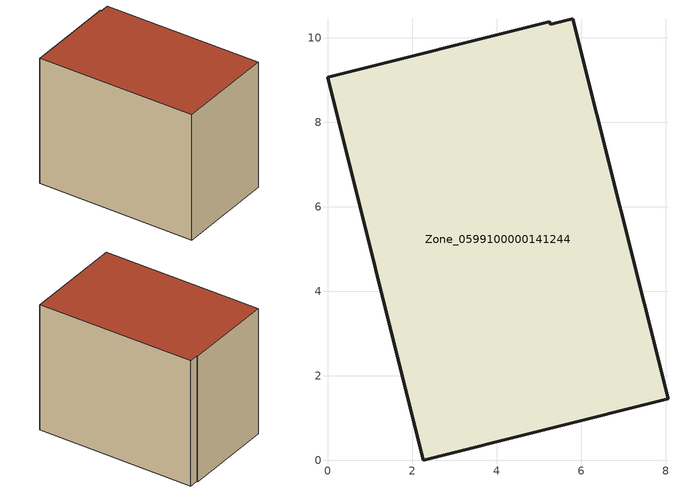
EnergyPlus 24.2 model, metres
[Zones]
Zone_0599100000141244
 floor ground (C_G): 5.29,10.32 5.81,10.45 8.06,1.45 2.27,0 0,9.07 5.25,10.38 z0
 wall outside (C_F): 2.27,0 8.06,1.45 5.81,10.45 5.29,10.32 5.25,10.38 0,9.07 2.27,0 z0:7.55
 roof outside (C_R): 5.81,10.45 5.29,10.32 5.25,10.38 0,9.07 2.27,0 8.06,1.45 z7.55
[BUILDING]
Pand.0599100000141244: North Axis=0; Terrain=City; Loads Convergence Tolerance Value=0.04; Temperature Convergence Tolerance Value=0.4; Solar Distribution=FullExterior; Maximum Number of Warmup Days=25; Minimum Number of Warmup Days=1
[Site:Location]
Rotterdam.The.Hague.AP_ZH_NLD Design_Conditions: Latitude=51.96; Longitude=4.45; Time Zone=1; Elevation=-4.5
[SITE:GROUNDTEMPERATURE:BUILDINGSURFACE]
18, 18, 18, 18, 18, 18, 18, 18, 18, 18, 18, 18
[MATERIAL] Thermal Absorptance=0.9; Solar Absorptance=0.7; Visible Absorptance=0.7
Name | Roughness | Thickness | Conductivity | Density | Specific Heat
G.TI.1965-1974 | MediumSmooth | 0.15 | 0.882353 | 540 | 1210
F.TI.1965-1974 | Rough | 0.3 | 0.697674 | 1920 | 840
R.TI.1965-1974 | MediumRough | 0.2 | 0.232558 | 1500 | 1000
[CONSTRUCTION]
C_G: G.TI.1965-1974
C_F: F.TI.1965-1974
C_R: R.TI.1965-1974
[ZONE]
Zone_0599100000141244: Type=1; Multiplier=1; Ceiling Height=Autocalculate; Volume=Autocalculate; Floor Area=autocalculate; Part of Total Floor Area=Yes
[ZONEINFILTRATION:DESIGNFLOWRATE]
Infil_Zone_0599100000141244: Zone or ZoneList or Space or SpaceList=Zone_0599100000141244; Schedule=AlwaysOn; Design Flow Rate Calculation Method=Flow/Area; Flow Rate per Floor Area=0.003; Constant Term Coefficient=1; Temperature Term Coefficient=0; Velocity Term Coefficient=0; Velocity Squared Term Coefficient=0
[HVACTEMPLATE:ZONE:IDEALLOADSAIRSYSTEM]
Zone_0599100000141244: Maximum Heating Supply Air Temperature=50; Minimum Cooling Supply Air Temperature=13; Maximum Heating Supply Air Humidity Ratio=0.0156; Minimum Cooling Supply Air Humidity Ratio=0.0077; Heating Limit=NoLimit; Cooling Limit=NoLimit; Dehumidification Control Type=ConstantSensibleHeatRatio; Cooling Sensible Heat Ratio=0.7; Dehumidification Setpoint=60; Humidification Control Type=None; Humidification Setpoint=30; Outdoor Air Method=None; Outdoor Air Flow Rate per Person=0.00944; Outdoor Air Flow Rate per Zone Floor Area=0; Outdoor Air Flow Rate per Zone=0; Demand Controlled Ventilation Type=None; Outdoor Air Economizer Type=NoEconomizer; Heat Recovery Type=None; Sensible Heat Recovery Effectiveness=0.7; Latent Heat Recovery Effectiveness=0.65
[ZONECONTROL:THERMOSTAT]
ThermostatControl_Zone_0599100000141244: Zone or ZoneList=Zone_0599100000141244; Control Type Schedule=DualSetpointControlType; Control 1=Thermostat_Zone_0599100000141244; Temperature Difference Between Cutout And Setpoint=0
[THERMOSTATSETPOINT:DUALSETPOINT]
Thermostat_Zone_0599100000141244: Heating Setpoint Temperature Schedule=HeatingSetpoint_Zone_0599100000141244; Cooling Setpoint Temperature Schedule=CoolingSetpoint_Zone_0599100000141244
[SCHEDULE:COMPACT]
HeatingSetpoint_Zone_0599100000141244: Through: 12/31, For: AllDays, Until: 24:00, 21
CoolingSetpoint_Zone_0599100000141244: Through: 12/31, For: AllDays, Until: 24:00, 24
DualSetpointControlType: Through: 12/31, For: AllDays, Until: 24:00, 4
AlwaysOn: Through: 12/31, For: AllDays, Until: 24:00, 1
